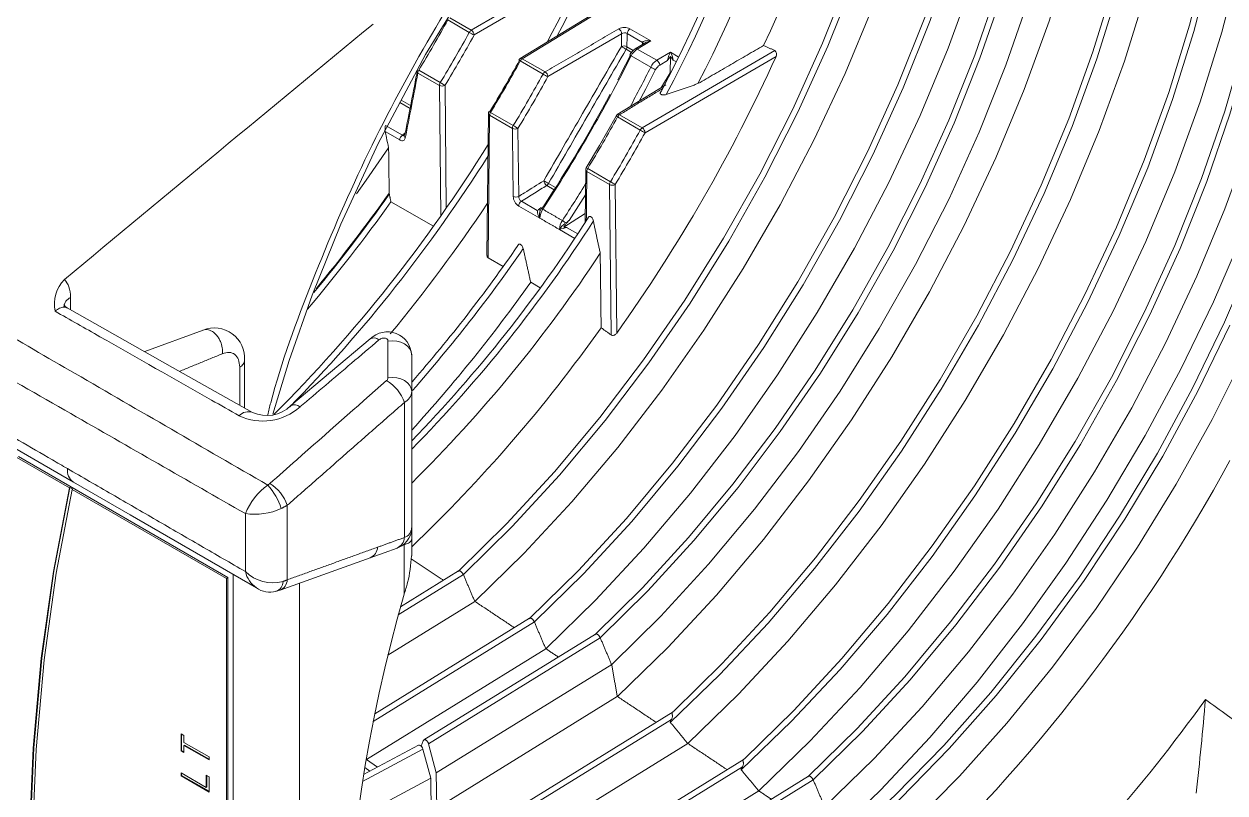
# Model space of a CAD drawing. Extents: x 8 to 113, y 1 to 87.
# Drawn here: x 25.597 to 28.636, y 61.976 to 63.923 of the extents above; entities that cross this region are included whole.
import ezdxf

# ---------------------------------------------------------------- set-up
doc = ezdxf.new("R2010")
doc.units = 0
doc.header["$MEASUREMENT"] = 0
doc.layers.add('OBJECT', color=7, linetype='CONTINUOUS')

msp = doc.modelspace()

# ---------------------------------------------------------------- linework, layer by layer
at = {"layer": 'OBJECT', "linetype": 'Continuous', "lineweight": 15}
for p, q in [((26.729, 63.9076), (27.0198, 64.0772)), ((27.0094, 64.0549), (26.7361, 63.8955)), ((27.1656, 64.0271), (26.853, 63.8359)), ((27.1722, 64.0276), (26.8581, 63.8354)), ((26.724, 63.9021), (26.6695, 63.9336)), ((26.6745, 63.9391), (26.729, 63.9076)), ((27.1095, 63.8988), (26.9228, 63.79)), ((27.1623, 63.8768), (27.1235, 63.8992)), ((27.1305, 63.9111), (27.1834, 63.8805)), ((27.1345, 63.8513), (27.1208, 63.8592)), ((27.1228, 63.8659), (27.1391, 63.8565)), ((27.1683, 63.875), (27.1441, 63.8605)), ((27.1834, 63.8805), (27.1491, 63.86)), ((27.1491, 63.86), (27.1986, 63.8315)), ((27.1621, 63.8713), (27.1623, 63.8759)), ((27.1623, 63.8768), (27.1623, 63.8759)), ((27.1652, 63.8722), (27.1653, 63.8723)), ((26.9106, 63.7966), (26.853, 63.8299)), ((26.8581, 63.8354), (26.9157, 63.8022)), ((27.1831, 63.8138), (27.1336, 63.8424)), ((27.1617, 63.6602), (27.4973, 63.856)), ((27.5002, 63.8414), (27.1688, 63.648)), ((27.1986, 63.8315), (27.2329, 63.852)), ((27.2259, 63.8313), (27.2058, 63.8193)), ((27.2259, 63.8313), (27.2259, 63.8318)), ((27.2319, 63.7996), (27.2332, 63.8407)), ((27.2329, 63.852), (27.2529, 63.8404)), ((27.2469, 63.828), (27.2401, 63.8319)), ((26.6484, 63.7677), (26.5939, 63.7992)), ((26.5961, 63.8064), (26.6506, 63.775)), ((27.2108, 63.763), (27.2319, 63.7996)), ((27.2327, 63.7991), (27.2319, 63.7996)), ((26.6519, 63.438), (26.6484, 63.7677)), ((26.6625, 63.7677), (26.6657, 63.4578)), ((27.2216, 63.7695), (27.0983, 63.6942)), ((26.574, 63.7096), (26.5482, 63.7244)), ((26.5514, 63.7306), (26.5754, 63.7168)), ((26.7726, 63.6963), (26.7687, 63.3374)), ((26.7755, 63.6921), (26.7716, 63.3315)), ((26.8331, 63.6589), (26.7755, 63.6921)), ((26.7777, 63.6994), (26.8353, 63.6661)), ((27.1566, 63.6546), (27.099, 63.6879)), ((27.1041, 63.6934), (27.1617, 63.6602)), ((26.5479, 63.6297), (26.5108, 63.6511)), ((26.5119, 63.6667), (26.5548, 63.6419)), ((26.8471, 63.6589), (26.8491, 63.4868)), ((27.0237, 63.5574), (27.0813, 63.5241)), ((27.0791, 63.5169), (27.0215, 63.5501)), ((26.9389, 63.5035), (26.9199, 63.5145)), ((26.9246, 63.5196), (26.9425, 63.5092)), ((27.0831, 63.136), (27.0791, 63.5169)), ((27.0931, 63.5169), (27.0971, 63.1408)), ((26.5257, 63.4734), (26.6331, 63.4114)), ((26.9025, 63.4316), (26.8492, 63.4624)), ((26.8559, 63.4744), (26.896, 63.4512)), ((26.9631, 63.4092), (27.0173, 63.4438)), ((26.9909, 63.3806), (26.952, 63.403)), ((26.9719, 63.4074), (26.9985, 63.3921)), ((26.7716, 63.3315), (26.8099, 63.3094)), ((26.8793, 63.2693), (26.9037, 63.2552)), ((26.0502, 63.148), (25.9025, 63.0937)), ((26.473, 63.1265), (26.2725, 62.957)), ((26.1552, 62.951), (26.1552, 63.0749)), ((26.1429, 62.958), (26.1429, 63.0541)), ((26.5782, 62.9928), (26.5782, 62.6473)), ((26.5596, 62.965), (26.5596, 62.623)), ((25.5145, 62.8837), (25.7224, 62.7634)), ((25.7118, 62.7492), (25.5792, 62.8258)), ((26.1131, 62.5216), (25.5827, 62.8278)), ((25.7132, 62.75), (25.7118, 62.7492)), ((25.7204, 62.7459), (25.7132, 62.75)), ((25.7204, 62.7459), (25.719, 62.745)), ((26.1095, 62.5196), (25.719, 62.745)), ((26.2633, 62.7047), (26.2633, 62.516)), ((26.1572, 62.5368), (26.1572, 62.6835)), ((26.5782, 62.5768), (26.5782, 62.6201)), ((26.5588, 62.4794), (26.5588, 62.6052)), ((26.2449, 62.4894), (26.4734, 62.5719)), ((26.1095, 62.5196), (26.1131, 62.5216)), ((26.1131, 60.3782), (26.1131, 62.5216)), ((26.1262, 60.3448), (26.1262, 62.5295)), ((26.709, 62.5291), (26.5443, 62.4274)), ((26.6969, 62.5385), (26.5499, 62.4477)), ((26.1095, 60.3762), (26.1095, 62.5196)), ((26.2345, 62.4874), (26.248, 62.4906)), ((26.2944, 62.5073), (26.2944, 60.3689)), ((26.7378, 62.4611), (26.5181, 62.3253)), ((26.8887, 62.4092), (26.4808, 62.1573)), ((26.8766, 62.4186), (26.4847, 62.1766)), ((27.0432, 62.3786), (26.609, 62.1105)), ((27.0553, 62.3692), (26.6207, 62.1008)), ((26.9175, 62.3412), (26.4636, 62.0608)), ((27.0843, 62.3012), (26.6404, 62.0271)), ((27.0985, 62.2203), (26.6417, 61.9381)), ((27.2396, 62.1818), (26.7845, 61.9007)), ((27.2356, 62.1627), (26.7961, 61.8913)), ((25.9946, 62.1261), (26.0019, 62.1219)), ((25.9946, 62.0832), (25.9946, 62.1261)), ((25.996, 62.084), (25.996, 62.1253)), ((26.0019, 62.1219), (26.0019, 62.1041)), ((26.0019, 62.1041), (26.0653, 62.0675)), ((26.0033, 62.0976), (26.0019, 62.0968)), ((26.0019, 62.0968), (26.0019, 62.079)), ((26.0653, 62.0602), (26.0019, 62.0968)), ((26.0653, 62.0618), (26.0033, 62.0976)), ((26.595, 62.0973), (26.4566, 62.023)), ((26.6022, 62.095), (26.6074, 62.1085)), ((26.6207, 62.1008), (26.6404, 62.0271)), ((27.2767, 62.1013), (26.8172, 61.8173)), ((25.996, 62.084), (25.9946, 62.0832)), ((26.0019, 62.079), (25.9946, 62.0832)), ((26.0019, 62.0806), (25.996, 62.084)), ((26.0653, 62.0675), (26.0653, 62.0602)), ((26.4539, 62.0055), (26.6066, 62.0875)), ((26.6263, 62.0138), (26.6066, 62.0875)), ((26.4595, 62.0405), (26.4726, 62.0315)), ((26.4632, 62.0623), (26.4636, 62.0608)), ((26.4914, 62.0416), (26.4636, 62.0608)), ((27.4193, 62.0619), (26.9612, 61.779)), ((27.4152, 62.0427), (26.9729, 61.7696)), ((25.9946, 62.0269), (26.0581, 61.9902)), ((25.9946, 62.0195), (25.9946, 62.0269)), ((25.996, 62.0204), (25.9946, 62.0195)), ((26.0653, 61.9787), (25.9946, 62.0195)), ((25.996, 62.0204), (25.996, 62.0261)), ((26.0653, 61.9804), (25.996, 62.0204)), ((26.0581, 62.0216), (26.0653, 62.0175)), ((26.0581, 61.9902), (26.0581, 62.0216)), ((26.0595, 61.9911), (26.0595, 62.0208)), ((26.0653, 62.0175), (26.0653, 61.9787)), ((26.4408, 61.9142), (26.6263, 62.0138)), ((26.6276, 61.9248), (26.6263, 62.0138)), ((26.6404, 62.0271), (26.6417, 61.9381)), ((27.5823, 62.0189), (27.1393, 61.7453)), ((27.5944, 62.0095), (27.1511, 61.7357)), ((26.0595, 61.9911), (26.0581, 61.9902)), ((27.4563, 61.9813), (26.9939, 61.6956))]:
    msp.add_line(p, q, dxfattribs=at)
at = {"layer": 'OBJECT', "linetype": 'Continuous', "lineweight": 15, "flags": 128}
for points in [[(28.7374, 65.3223), (28.7513, 65.2908), (28.7951, 65.1719), (28.8295, 65.044), (28.8541, 64.908), (28.869, 64.7647), (28.8739, 64.6147), (28.869, 64.4591), (28.8541, 64.2985), (28.8295, 64.1341), (28.7951, 63.9666), (28.7513, 63.797), (28.6982, 63.6262), (28.6362, 63.4553), (28.5656, 63.2852), (28.4869, 63.1168), (28.4003, 62.9512), (28.3066, 62.7891), (28.206, 62.6315), (28.0993, 62.4794), (27.9871, 62.3335), (27.8698, 62.1947), (27.7483, 62.0638), (27.6232, 61.9414)], [(27.9772, 65.2537), (27.9812, 65.1199), (27.9763, 64.9651), (27.9615, 64.8055), (27.937, 64.6419), (27.9029, 64.4754), (27.8593, 64.3068), (27.8066, 64.137), (27.745, 63.9671), (27.6748, 63.7979), (27.5966, 63.6305), (27.5106, 63.4657), (27.4174, 63.3046), (27.3175, 63.1479), (27.2114, 62.9965), (27.0998, 62.8514), (26.9833, 62.7133), (26.8626, 62.5831), (26.7382, 62.4613)], [(28.6756, 65.2397), (28.6852, 65.2154), (28.7251, 65.0934), (28.7553, 64.9626), (28.7755, 64.8239), (28.7857, 64.6779), (28.7857, 64.5257), (28.7755, 64.3681), (28.7553, 64.206), (28.7251, 64.0403), (28.6852, 63.8722), (28.6357, 63.7025), (28.5769, 63.5323), (28.5093, 63.3626), (28.4331, 63.1944), (28.3489, 63.0286), (28.2571, 62.8664), (28.1584, 62.7085), (28.0532, 62.556), (27.9422, 62.4098), (27.826, 62.2707), (27.7055, 62.1396), (27.5811, 62.0172)], [(28.6829, 65.2467), (28.6985, 65.2077), (28.7384, 65.0857), (28.7686, 64.955), (28.7888, 64.8162), (28.799, 64.6703), (28.799, 64.518), (28.7888, 64.3604), (28.7686, 64.1983), (28.7384, 64.0327), (28.6985, 63.8645), (28.649, 63.6949), (28.5902, 63.5247), (28.5226, 63.3549), (28.4464, 63.1867), (28.3622, 63.021), (28.2704, 62.8587), (28.1717, 62.7008), (28.0665, 62.5484), (27.9555, 62.4021), (27.8393, 62.263), (27.7187, 62.1319), (27.5944, 62.0095)], [(26.2269, 62.9357), (26.2681, 63.0712), (26.3262, 63.2363), (26.399, 63.4168), (26.4931, 63.6205), (26.6129, 63.8465), (26.7621, 64.0901), (26.87, 64.2464), (26.9705, 64.3799), (27.0616, 64.4919), (27.1227, 64.5627), (27.1771, 64.6229), (27.2299, 64.679), (27.3062, 64.7561), (27.4103, 64.8541), (27.5431, 64.9679), (27.7053, 65.0904), (27.8964, 65.2126)], [(27.8918, 65.2097), (27.8929, 65.1826), (27.8929, 65.0313), (27.8829, 64.8745), (27.8628, 64.7134), (27.8328, 64.5487), (27.7931, 64.3815), (27.7439, 64.2128), (27.6855, 64.0436), (27.6182, 63.8748), (27.5426, 63.7076), (27.4589, 63.5428), (27.3677, 63.3814), (27.2695, 63.2244), (27.165, 63.0728), (27.0546, 62.9273), (26.9392, 62.789), (26.8193, 62.6585), (26.6957, 62.5368)], [(27.9045, 65.2151), (27.9062, 65.175), (27.9062, 65.0236), (27.8961, 64.8669), (27.8761, 64.7057), (27.8461, 64.541), (27.8064, 64.3739), (27.7572, 64.2052), (27.6988, 64.0359), (27.6315, 63.8672), (27.5558, 63.6999), (27.4722, 63.5351), (27.381, 63.3737), (27.2828, 63.2167), (27.1782, 63.0651), (27.0679, 62.9197), (26.9525, 62.7813), (26.8326, 62.6509), (26.709, 62.5291)], [(28.6275, 65.2059), (28.6374, 65.1646), (28.6625, 65.0273), (28.6776, 64.8826), (28.6827, 64.7311), (28.6776, 64.5738), (28.6625, 64.4116), (28.6374, 64.2453), (28.6024, 64.076), (28.5579, 63.9046), (28.5039, 63.7321), (28.4408, 63.5595), (28.369, 63.3877), (28.2889, 63.2177), (28.201, 63.0505), (28.1057, 62.8871), (28.0035, 62.7283), (27.8952, 62.5751), (27.7812, 62.4284), (27.6623, 62.289), (27.5391, 62.1577), (27.4123, 62.0352)], [(28.6176, 65.2001), (28.625, 65.1684), (28.6496, 65.0323), (28.6644, 64.8888), (28.6694, 64.7388), (28.6644, 64.583), (28.6496, 64.4224), (28.625, 64.2579), (28.5907, 64.0903), (28.5469, 63.9206), (28.494, 63.7498), (28.4321, 63.5788), (28.3616, 63.4086), (28.2829, 63.2401), (28.1965, 63.0742), (28.1028, 62.9119), (28.0024, 62.7541), (27.8958, 62.6017), (27.7837, 62.4556), (27.6666, 62.3164), (27.5451, 62.1851), (27.4201, 62.0624)], [(28.5405, 65.1557), (28.5422, 65.1441), (28.5575, 64.997), (28.5626, 64.8432), (28.5575, 64.6834), (28.5422, 64.5187), (28.5168, 64.3499), (28.4815, 64.178), (28.4364, 64.004), (28.3819, 63.8288), (28.3181, 63.6534), (28.2456, 63.4789), (28.1646, 63.3061), (28.0756, 63.1362), (27.9792, 62.9699), (27.8759, 62.8084), (27.7662, 62.6524), (27.6509, 62.5029), (27.5304, 62.3608), (27.4056, 62.2267), (27.2771, 62.1015)], [(28.4692, 65.1145), (28.4839, 64.9732), (28.4889, 64.8233), (28.4839, 64.6677), (28.4689, 64.5072), (28.4441, 64.3427), (28.4096, 64.1752), (28.3655, 64.0056), (28.3121, 63.8349), (28.2498, 63.6641), (28.1788, 63.4941), (28.0996, 63.3258), (28.0126, 63.1604), (27.9184, 62.9986), (27.8174, 62.8415), (27.7103, 62.6899), (27.5976, 62.5446), (27.48, 62.4066), (27.3581, 62.2765), (27.2327, 62.1551)], [(28.4579, 65.108), (28.4707, 64.9795), (28.4756, 64.831), (28.4707, 64.6769), (28.456, 64.518), (28.4317, 64.3552), (28.3978, 64.1894), (28.3546, 64.0216), (28.3022, 63.8526), (28.241, 63.6834), (28.1713, 63.5149), (28.0936, 63.3482), (28.0082, 63.184), (27.9155, 63.0234), (27.8163, 62.8673), (27.7109, 62.7164), (27.6, 62.5717), (27.4842, 62.4339), (27.3641, 62.3039), (27.2404, 62.1823)], [(28.3671, 65.0556), (28.3702, 64.9347), (28.3652, 64.7766), (28.3501, 64.6136), (28.325, 64.4465), (28.2901, 64.2764), (28.2455, 64.1042), (28.1916, 63.9308), (28.1285, 63.7572), (28.0568, 63.5844), (27.9767, 63.4134), (27.8887, 63.2452), (27.7934, 63.0806), (27.6912, 62.9207), (27.5827, 62.7663), (27.4686, 62.6182), (27.3495, 62.4774), (27.226, 62.3446), (27.0989, 62.2205)], [(28.7365, 65.0501), (28.7512, 64.9064), (28.7564, 64.751), (28.7512, 64.5896), (28.7358, 64.4231), (28.7101, 64.2526), (28.6744, 64.0789), (28.6288, 63.903), (28.5737, 63.726), (28.5092, 63.5488), (28.4358, 63.3725), (28.3539, 63.198), (28.264, 63.0263), (28.1665, 62.8584), (28.062, 62.6952), (27.9512, 62.5377), (27.8345, 62.3868), (27.7128, 62.2432), (27.5866, 62.1079), (27.4568, 61.9815)], [(28.2893, 65.0107), (28.2913, 64.9669), (28.2913, 64.8144), (28.2811, 64.6565), (28.2609, 64.494), (28.2306, 64.3281), (28.1906, 64.1596), (28.141, 63.9896), (28.0821, 63.8191), (28.0143, 63.6491), (27.938, 63.4805), (27.8536, 63.3145), (27.7616, 63.1519), (27.6627, 62.9937), (27.5573, 62.841), (27.446, 62.6945), (27.3297, 62.5552), (27.2088, 62.4238), (27.0843, 62.3012)], [(28.0873, 64.9579), (28.0867, 64.9382), (28.0765, 64.7797), (28.0562, 64.6168), (28.0258, 64.4503), (27.9856, 64.2813), (27.9359, 64.1107), (27.8768, 63.9396), (27.8087, 63.769), (27.7321, 63.5999), (27.6475, 63.4333), (27.5552, 63.2702), (27.4558, 63.1115), (27.3501, 62.9583), (27.2385, 62.8113), (27.1217, 62.6716), (27.0004, 62.5398), (26.8754, 62.4168)], [(28.1006, 64.9531), (28.1, 64.9305), (28.0898, 64.7721), (28.0695, 64.6091), (28.0391, 64.4426), (27.9989, 64.2736), (27.9491, 64.103), (27.8901, 63.9319), (27.822, 63.7613), (27.7454, 63.5922), (27.6607, 63.4256), (27.5685, 63.2625), (27.4691, 63.1039), (27.3634, 62.9506), (27.2517, 62.8037), (27.135, 62.6639), (27.0137, 62.5321), (26.8887, 62.4092)], [(28.204, 64.9615), (28.2043, 64.9521), (28.2043, 64.8049), (28.1946, 64.6525), (28.1751, 64.4957), (28.146, 64.3356), (28.1074, 64.173), (28.0597, 64.0089), (28.003, 63.8443), (27.9378, 63.6801), (27.8643, 63.5174), (27.7831, 63.357), (27.6946, 63.1999), (27.5993, 63.0471), (27.4978, 62.8994), (27.3907, 62.7578), (27.2786, 62.6229), (27.1621, 62.4957), (27.042, 62.3769)], [(28.2167, 64.9687), (28.2176, 64.9445), (28.2176, 64.7972), (28.2078, 64.6448), (28.1884, 64.488), (28.1593, 64.3279), (28.1207, 64.1653), (28.073, 64.0012), (28.0163, 63.8366), (27.9511, 63.6725), (27.8776, 63.5097), (27.7964, 63.3493), (27.7079, 63.1923), (27.6126, 63.0394), (27.5111, 62.8918), (27.404, 62.7501), (27.2918, 62.6152), (27.1754, 62.488), (27.0553, 62.3692)], [(28.1737, 64.9499), (28.17, 64.8712), (28.1551, 64.7099), (28.1303, 64.5446), (28.0957, 64.3763), (28.0517, 64.2059), (27.9984, 64.0343), (27.936, 63.8625), (27.8651, 63.6916), (27.7859, 63.5224), (27.6989, 63.3559), (27.6047, 63.193), (27.5036, 63.0347), (27.3964, 62.8818), (27.2835, 62.7353), (27.1657, 62.5958), (27.0436, 62.4643), (26.9179, 62.3414)], [(28.9506, 64.5876), (28.9504, 64.5795), (28.9406, 64.4187), (28.9209, 64.2534), (28.8916, 64.0846), (28.8528, 63.9132), (28.8046, 63.7401), (28.7474, 63.5662), (28.6814, 63.3924), (28.607, 63.2198), (28.5246, 63.0491), (28.4346, 62.8813), (28.3375, 62.7174), (28.2339, 62.5581), (28.1243, 62.4044), (28.0092, 62.257), (27.8893, 62.1168), (27.7653, 61.9844), (27.6377, 61.8607)], [(27.1623, 63.8759), (27.1635, 63.8751), (27.1644, 63.8741), (27.165, 63.873), (27.165, 63.873)], [(27.0997, 63.7817), (27.107, 63.7955), (27.132, 63.8445)], [(27.1956, 63.8077), (27.1706, 63.7588), (27.1524, 63.7243)], [(27.0954, 63.6901), (27.0536, 63.6161), (27.02, 63.5593)], [(26.5591, 63.6408), (26.5591, 63.6405), (26.5591, 63.6405)], [(26.5198, 63.6096), (26.4632, 63.528), (26.4385, 63.4937)], [(27.0185, 63.5543), (27.017, 63.4217), (27.017, 63.4215)], [(27.0179, 63.4911), (27.006, 63.4721), (26.9763, 63.4258)], [(28.7078, 63.3373), (28.6353, 63.1681), (28.5544, 63.001), (28.4657, 62.8369), (28.3697, 62.6769), (28.267, 62.5219), (28.1581, 62.3729), (28.0438, 62.2307), (27.9247, 62.0962), (27.8016, 61.9703), (27.6751, 61.8536), (27.5461, 61.7469), (27.4154, 61.6508)], [(25.7065, 63.2051), (25.7016, 63.2078), (25.6975, 63.2131), (25.6976, 63.2127)], [(26.1752, 62.9398), (25.9729, 63.0539), (25.7063, 63.2045)], [(28.6486, 63.1604), (28.5677, 62.9933), (28.479, 62.8292), (28.383, 62.6692), (28.2802, 62.5142), (28.1714, 62.3652), (28.0571, 62.223), (27.938, 62.0886), (27.8149, 61.9626), (27.6884, 61.8459), (27.5594, 61.7392), (27.4287, 61.6431)], [(26.5782, 63.0853), (26.5769, 63.0932), (26.5733, 63.1007), (26.5675, 63.1074), (26.5598, 63.1131), (26.5505, 63.1174), (26.5402, 63.1202), (26.5292, 63.1212), (26.5182, 63.1205)], [(28.6876, 63.0893), (28.6041, 62.922), (28.5131, 62.7581), (28.4151, 62.5983), (28.3105, 62.4437), (28.2002, 62.2951), (28.0845, 62.1533), (27.9643, 62.0191), (27.8402, 61.8934), (27.713, 61.7768), (27.5832, 61.6701), (27.4518, 61.5737)], [(26.5782, 62.9928), (26.5769, 63.0006), (26.5733, 63.0081), (26.5675, 63.0148), (26.5598, 63.0204), (26.5505, 63.0247), (26.5402, 63.0274), (26.5292, 63.0285), (26.5182, 63.0278)], [(25.7224, 62.7634), (25.866, 62.6802), (26.1851, 62.4953)], [(25.7118, 62.7492), (25.6713, 62.5371), (25.6408, 62.3172), (25.6205, 62.09), (25.6103, 61.8561), (25.6103, 61.6161), (25.6205, 61.3704), (25.6408, 61.1197), (25.6713, 60.8647), (25.7118, 60.6058)], [(25.7132, 62.75), (25.6727, 62.5379), (25.6423, 62.318), (25.6219, 62.0909), (25.6117, 61.8569), (25.6117, 61.6169), (25.6219, 61.3712), (25.6423, 61.1205), (25.6727, 60.8655), (25.7132, 60.6066)], [(25.719, 60.6016), (25.6785, 60.8605), (25.648, 61.1156), (25.6276, 61.3663), (25.6174, 61.612), (25.6174, 61.8521), (25.6276, 62.086), (25.648, 62.3131), (25.6785, 62.533), (25.719, 62.745)], [(26.4734, 62.5719), (26.5084, 62.5845), (26.5412, 62.5963)], [(26.6066, 62.0875), (26.6056, 62.0903), (26.604, 62.0929), (26.6021, 62.0951), (26.5999, 62.0967), (26.5978, 62.0976), (26.5959, 62.0976), (26.595, 62.0973)]]:
    msp.add_lwpolyline(points, dxfattribs=at)
at = {"layer": 'OBJECT', "linetype": 'Continuous', "lineweight": 15}
for centre, radius, start, end in [((24.4113, 65.3077), 3.3791, 334.7988, 357.1851), ((24.4259, 65.2505), 3.2344, 332.8044, 356.46), ((24.3865, 65.2541), 3.1972, 331.9876, 355.2622), ((24.4092, 65.2428), 3.1872, 331.9671, 355.6446), ((23.5607, 65.6717), 3.8093, 331.9008, 344.9993), ((23.5894, 65.658), 3.7928, 332.269, 345.4713), ((198.1966, -144.2365), 269.846, 129.520029, 129.73541), ((23.4835, 65.6866), 3.6364, 328.8663, 331.1789), ((23.614, 65.6114), 3.5487, 328.8362, 331.2059), ((23.6139, 65.6114), 3.5627, 328.8353, 331.207), ((26.737, 63.8952), 0.0147, 122.777, 152.2554), ((26.8626, 64.1426), 0.2776, 240.0451, 242.9008), ((26.7204, 63.8944), 0.0158, 3.9879, 56.7581), ((27.1166, 63.8846), 0.0299, 62.3161, 118.4221), ((27.0937, 63.8977), 0.0158, 3.9282, 56.6855), ((27.1169, 63.8866), 0.0143, 62.2475, 121.3008), ((27.139, 63.8981), 0.0155, 123.3212, 176.1011), ((27.1156, 63.8516), 0.0161, 63.0294, 114.9155), ((23.228, 57.1504), 7.7564, 59.87527, 59.97749), ((27.1082, 63.8667), 0.0147, 329.0089, 356.6198), ((27.1653, 63.8276), 0.0392, 122.7146, 153.8091), ((27.1727, 63.8237), 0.0434, 122.9502, 154.416), ((27.1462, 63.8563), 0.00476, 52.4895, 116.3007), ((27.1596, 63.8717), 0.00574, 14.0708, 61.848), ((27.1922, 63.8333), 0.0481, 100.5167, 119.7588), ((23.5652, 65.6393), 3.7503, 328.8683, 331.1813), ((23.5824, 65.6294), 3.733, 328.8681, 331.1809), ((26.8582, 63.8273), 0.01, 121.4626, 151.1815), ((26.8654, 63.8535), 0.0267, 233.301, 242.3981), ((26.8552, 63.8315), 0.00485, 53.2697, 116.9207), ((26.866, 63.8231), 0.0147, 122.7744, 152.2892), ((23.63, 65.602), 3.9206, 326.7831, 333.3324), ((23.7269, 65.5463), 4.1406, 324.4835, 335.6853), ((27.1368, 63.8505), 0.00874, 220.2069, 248.4159), ((27.2222, 63.7951), 0.0434, 122.9502, 154.416), ((27.1902, 63.8183), 0.0156, 3.6375, 57.5231), ((27.2788, 63.8249), 0.0533, 149.4725, 172.5619), ((27.2322, 63.82), 0.0133, 116.0747, 117.8167), ((27.1849, 63.8235), 0.0558, 8.7065, 30.7158), ((27.4907, 63.8471), 0.0111, 328.8378, 53.2656), ((26.5973, 63.8044), 0.00625, 173.4109, 236.4595), ((26.6085, 63.7986), 0.0146, 147.7089, 177.9406), ((23.7211, 65.5494), 3.6394, 328.8369, 331.2092), ((26.9236, 63.7898), 0.0147, 122.7744, 152.2892), ((27.0442, 64.0281), 0.2673, 240.0028, 242.9695), ((26.907, 63.7889), 0.0158, 3.9681, 56.7416), ((23.6905, 65.5677), 3.9082, 331.6739, 333.3355), ((27.2314, 63.8975), 0.0967, 239.9946, 248.2679), ((27.2212, 63.7955), 0.0284, 122.9502, 154.4162), ((26.663, 63.7672), 0.0146, 147.7089, 177.9406), ((26.6554, 63.7816), 0.0156, 243.3668, 297.0488), ((26.5065, 63.5257), 0.2879, 57.2023, 59.9559), ((23.7184, 65.551), 3.6564, 328.8368, 331.2092), ((23.6117, 65.6126), 3.9394, 326.9219, 331.7129), ((26.7826, 63.6962), 0.01, 148.8675, 179.3854), ((26.7776, 63.6967), 0.00501, 184.2614, 245.6449), ((26.763, 63.6761), 0.0275, 57.6834, 66.4955), ((26.7901, 63.6916), 0.0146, 147.6792, 177.9377), ((23.9095, 65.4407), 3.6394, 328.8369, 331.2092), ((27.1042, 63.6853), 0.01, 121.4836, 151.2093), ((27.1094, 63.7085), 0.0231, 232.673, 243.1742), ((27.1012, 63.6895), 0.00484, 53.2405, 117.0051), ((27.112, 63.681), 0.0147, 122.7744, 152.2892), ((26.6008, 63.6515), 0.0902, 170.3186, 178.6964), ((26.8476, 63.6583), 0.0146, 147.6792, 177.9377), ((26.84, 63.6728), 0.0156, 243.3939, 297.0645), ((26.6968, 63.4262), 0.277, 57.1395, 60.0017), ((24.0409, 65.3649), 3.5542, 328.807, 331.2362), ((24.04, 65.3655), 3.5691, 328.8063, 331.2368), ((27.1696, 63.6478), 0.0147, 122.7744, 152.2892), ((27.2921, 63.8899), 0.2715, 240.0501, 242.9705), ((27.153, 63.6469), 0.0158, 3.9854, 56.7616), ((23.5168, 65.6417), 3.8325, 315.0564, 328.1355), ((26.5633, 63.629), 0.0154, 123.231, 177.3466), ((26.5654, 63.6398), 0.0063, 171.5434, 236.0613), ((26.5642, 63.6396), 0.00522, 128.9307, 166.5483), ((23.5237, 65.6379), 3.8399, 315.6568, 327.7571), ((27.0286, 63.5542), 0.01, 148.8368, 179.3624), ((27.0234, 63.5546), 0.0049, 183.4634, 246.392), ((27.0087, 63.5337), 0.028, 57.6841, 66.3376), ((27.0361, 63.5496), 0.0146, 147.6792, 177.9377), ((32.5234, 73.2497), 11.226, 240.01303, 240.08365), ((26.9288, 63.5282), 0.0163, 186.1276, 237.072), ((23.6907, 65.5664), 3.9074, 326.7801, 328.468), ((27.0936, 63.5163), 0.0146, 147.6792, 177.9377), ((26.9407, 63.281), 0.2809, 57.1317, 59.9543), ((23.2547, 65.7975), 3.9982, 320.2977, 324.793), ((23.2542, 65.7982), 3.9971, 320.4477, 324.8185), ((26.9117, 63.5267), 0.0148, 304.0791, 330.9257), ((27.086, 63.5308), 0.0156, 243.3694, 297.0462), ((23.258, 65.7928), 4.0072, 319.709, 324.6336), ((23.3906, 65.7249), 4.063, 320.4642, 326.2818), ((26.842, 63.5006), 0.0156, 243.4394, 297.0969), ((26.8654, 63.4881), 0.0304, 182.6483, 237.7542), ((26.8635, 63.4867), 0.0145, 179.6991, 237.8721), ((26.8646, 63.4617), 0.0155, 124.4659, 177.2661), ((24.026, 65.3465), 3.5575, 315.8398, 327.4473), ((26.923, 63.4483), 0.0265, 174.4985, 219.1906), ((26.9011, 63.4577), 0.00555, 241.1668, 338.3505), ((26.9272, 63.4402), 0.0261, 148.5064, 199.2387), ((26.9508, 63.4282), 0.0484, 147.4415, 175.9396), ((24.0446, 65.3349), 3.551, 315.5192, 327.454), ((26.9935, 63.4019), 0.0414, 144.9958, 178.3854), ((26.9898, 63.3804), 0.0441, 121.2911, 149.0842), ((26.9851, 63.3111), 0.0977, 98.1573, 109.8008), ((26.9032, 63.3291), 0.1118, 53.9172, 59.7526), ((24.034, 65.3325), 3.6176, 314.6905, 326.6345), ((23.6548, 65.5637), 3.8777, 318.9603, 325.4101), ((23.6729, 65.5525), 3.8718, 318.66, 325.4132), ((26.7747, 63.3365), 0.00594, 172.2539, 238.949), ((25.7635, 63.2137), 0.0897, 135.7237, 191.3551), ((23.6596, 65.5519), 3.9468, 317.6884, 324.6654), ((25.7277, 63.2042), 0.0298, 115.3239, 175.2516), ((26.079, 63.0772), 0.0765, 355.823, 111.9101), ((26.4819, 63.1079), 0.0206, 49.3421, 115.6091), ((26.5167, 63.0824), 0.0614, 2.6943, 134.7763), ((23.937, 65.3676), 3.8258, 313.658, 324.6533), ((26.5083, 63.0282), 0.00993, 306.991, 357.3123), ((26.4627, 62.9318), 0.1024, 18.8634, 59.7386), ((26.5449, 62.9949), 0.0333, 296.06, 356.4758), ((26.2013, 63.0606), 0.1425, 245.2896, 311.3886), ((26.2112, 63.018), 0.0861, 245.3494, 314.9688), ((26.2816, 62.9381), 0.0209, 48.386, 116.4471), ((26.1647, 62.9112), 0.0304, 69.7403, 138.8902), ((25.7433, 62.7934), 0.0366, 173.3399, 235.1846), ((24.888, 64.8613), 4.28, 313.1888, 331.4856), ((26.3127, 62.6203), 0.1678, 126.0703, 157.869), ((26.0916, 62.6456), 0.1647, 18.0447, 42.0716), ((26.1662, 62.6715), 0.1026, 18.8964, 59.107), ((26.1806, 62.8441), 0.1622, 261.733, 294.6407), ((26.5233, 62.6481), 0.0549, 283.3239, 359.1954), ((26.55, 62.6495), 0.0282, 289.7344, 355.5496), ((26.5287, 62.6246), 0.0309, 293.7806, 356.9552), ((26.461, 62.6001), 0.0308, 293.7665, 357.0295), ((26.227, 62.6078), 0.0996, 225.4945, 284.8947), ((26.2206, 62.5502), 0.0647, 191.9052, 237.2013), ((26.2181, 62.5413), 0.0564, 234.4939, 287.0275), ((26.2251, 62.5123), 0.0275, 290.5465, 358.5734), ((26.2325, 62.5176), 0.0308, 293.6185, 357.0079), ((25.2517, 64.5971), 4.0996, 312.857, 324.4429), ((21.6386, 62.7846), 6.9718, 353.34101, 355.29768), ((27.2427, 62.1557), 0.00998, 135.1754, 182.9936), ((27.4222, 62.0357), 0.00994, 134.8644, 183.0376)]:
    msp.add_arc(centre, radius, start, end, dxfattribs=at)
for centre, major_axis, ratio, start_param, end_param in [((27.1835, 63.8724), (0.0211, -0.0046), 0.365434, 1.656225, 3.174661), ((28.6051, 62.7297), (1.5635, 2.6147), 0.587369, 1.999022, 2.720718)]:
    msp.add_ellipse(centre, major_axis=major_axis, ratio=ratio, start_param=start_param, end_param=end_param, dxfattribs=at)
for points, knots in [([(28.7614, 65.486), (28.7823, 65.4866), (28.8752, 65.489), (29.025, 65.4526), (29.206, 65.3765), (29.3639, 65.259), (29.4971, 65.1059), (29.6032, 64.9187), (29.6802, 64.7011), (29.727, 64.4566), (29.7427, 64.1894), (29.727, 63.9041), (29.6802, 63.6055), (29.6032, 63.2989), (29.4971, 62.9894), (29.3639, 62.6823), (29.2059, 62.3829), (29.0256, 62.0963), (28.8263, 61.8275), (28.6127, 61.5824), (28.3888, 61.3655), (28.1585, 61.1766), (28.0022, 61.0783), (27.9241, 61.0291)], [0, 0, 0, 0, 0.014347, 0.063776, 0.113205, 0.162634, 0.212063, 0.261492, 0.310921, 0.36035, 0.409779, 0.459208, 0.508637, 0.558066, 0.607495, 0.656924, 0.706353, 0.755782, 0.805211, 0.85464, 0.903093, 0.951547, 1, 1, 1, 1]), ([(26.2138, 62.9341), (26.2163, 62.9441), (26.244, 63.056), (26.3245, 63.2735), (26.4553, 63.5802), (26.614, 63.8797), (26.7941, 64.1663), (26.9935, 64.4351), (27.2085, 64.6819), (27.4355, 64.9014), (27.6706, 65.0932), (27.8301, 65.1922), (27.9099, 65.2417)], [0, 0, 0, 0, 0.010831, 0.120739, 0.230646, 0.340554, 0.450462, 0.560369, 0.670277, 0.780185, 0.890092, 1, 1, 1, 1]), ([(27.1088, 63.8661), (27.1089, 63.8717), (27.1091, 63.8826), (27.1094, 63.8934), (27.1095, 63.8988)], [0, 0, 0, 0, 0.511516, 1, 1, 1, 1]), ([(27.1235, 63.8992), (27.1234, 63.8931), (27.1232, 63.882), (27.1229, 63.8709), (27.1228, 63.8659)], [0, 0, 0, 0, 0.546767, 1, 1, 1, 1]), ([(26.9126, 63.5265), (26.9452, 63.5831), (27.0106, 63.6964), (27.0761, 63.8096), (27.1088, 63.8661)], [0, 0, 0, 0, 0.500121, 1, 1, 1, 1]), ([(27.1208, 63.8592), (27.088, 63.8026), (27.0225, 63.6895), (26.9572, 63.5762), (26.9246, 63.5196)], [0, 0, 0, 0, 0.499879, 1, 1, 1, 1]), ([(27.2259, 63.8313), (27.2259, 63.8314), (27.2261, 63.8316), (27.2262, 63.8318), (27.2263, 63.832)], [0, 0, 0, 0, 0.169618, 1, 1, 1, 1]), ([(27.2263, 63.832), (27.2281, 63.8344), (27.2303, 63.8374), (27.2327, 63.8402), (27.2332, 63.8407)], [0, 0, 0, 0, 0.813127, 1, 1, 1, 1]), ([(27.2401, 63.8319), (27.24, 63.832), (27.2381, 63.8352), (27.2356, 63.838), (27.2332, 63.8407)], [0, 0, 0, 0, 0.010972, 1, 1, 1, 1]), ([(26.561, 63.6436), (26.5663, 63.6703), (26.5771, 63.7249), (26.5876, 63.7799), (26.5929, 63.808)], [0, 0, 0, 0, 0.488568, 1, 1, 1, 1]), ([(26.5939, 63.7992), (26.5885, 63.771), (26.5781, 63.716), (26.5672, 63.6613), (26.5619, 63.6346)], [0, 0, 0, 0, 0.511447, 1, 1, 1, 1]), ([(27.2092, 63.7525), (27.2085, 63.7516), (27.2073, 63.75), (27.2072, 63.7478), (27.2081, 63.746), (27.2099, 63.7447), (27.2122, 63.7439), (27.2152, 63.7436), (27.2188, 63.7438), (27.2212, 63.7445), (27.2225, 63.7448)], [0, 0, 0, 0, 0.183711, 0.310732, 0.415159, 0.520143, 0.61362, 0.709271, 0.847433, 1, 1, 1, 1]), ([(26.5108, 63.6511), (26.5119, 63.6461), (26.5149, 63.6323), (26.5179, 63.6185), (26.5198, 63.6096)], [0, 0, 0, 0, 0.358435, 1, 1, 1, 1]), ([(26.5479, 63.6297), (26.548, 63.6296), (26.5497, 63.6286), (26.5531, 63.6275), (26.5572, 63.6279), (26.5605, 63.6302), (26.5614, 63.6332), (26.5619, 63.6346)], [0, 0, 0, 0, 0.01997, 0.268332, 0.513401, 0.75668, 1, 1, 1, 1]), ([(26.5596, 63.6412), (26.5594, 63.641), (26.5587, 63.6404), (26.557, 63.6405), (26.5556, 63.6414), (26.5548, 63.6419)], [0, 0, 0, 0, 0.214845, 0.58779, 1, 1, 1, 1]), ([(26.8491, 63.4868), (26.8538, 63.4897), (26.875, 63.503), (26.8962, 63.5162), (26.9126, 63.5265)], [0, 0, 0, 0, 0.224711, 1, 1, 1, 1]), ([(26.9199, 63.5145), (26.9097, 63.5081), (26.8883, 63.4948), (26.867, 63.4814), (26.8559, 63.4744)], [0, 0, 0, 0, 0.47979, 1, 1, 1, 1]), ([(26.91, 63.4543), (26.9091, 63.4547), (26.9074, 63.4557), (26.9061, 63.4562), (26.9061, 63.456), (26.9063, 63.4557), (26.9063, 63.4557)], [0, 0, 0, 0, 0.324178, 0.648411, 0.972693, 1, 1, 1, 1]), ([(27.0379, 63.4246), (27.0375, 63.4261), (27.0368, 63.4287), (27.0349, 63.4321), (27.0329, 63.4344), (27.0309, 63.4358), (27.029, 63.4363), (27.0272, 63.436), (27.0256, 63.4347), (27.025, 63.4331), (27.0246, 63.4322)], [0, 0, 0, 0, 0.184957, 0.312089, 0.417413, 0.523247, 0.618274, 0.715904, 0.855665, 1, 1, 1, 1]), ([(26.9631, 63.4092), (26.9657, 63.4087), (26.9685, 63.4082), (26.9712, 63.4078), (26.9713, 63.4078)], [0, 0, 0, 0, 0.983726, 1, 1, 1, 1]), ([(26.9694, 63.4178), (26.9717, 63.4204), (26.9739, 63.4231), (26.9762, 63.4258), (26.9763, 63.4258)], [0, 0, 0, 0, 0.975183, 1, 1, 1, 1]), ([(26.8604, 63.3547), (26.8599, 63.3562), (26.8592, 63.3588), (26.8571, 63.3623), (26.8549, 63.3646), (26.8527, 63.3658), (26.8508, 63.3661), (26.8491, 63.3656), (26.8478, 63.3643), (26.8473, 63.363), (26.8471, 63.3623)], [0, 0, 0, 0, 0.18956, 0.317294, 0.445852, 0.555346, 0.656164, 0.763204, 0.887323, 1, 1, 1, 1]), ([(25.262, 63.3071), (25.2759, 63.2991), (25.4307, 63.2095), (25.748, 63.0259), (26.0513, 62.8501), (26.2139, 62.7559)], [0, 0, 0, 0, 0.043725, 0.487632, 1, 1, 1, 1]), ([(25.6993, 63.2763), (25.7038, 63.2709), (25.7129, 63.2597), (25.7143, 63.2408), (25.715, 63.2311)], [0, 0, 0, 0, 0.488244, 1, 1, 1, 1]), ([(26.1572, 62.6835), (26.01, 62.7679), (25.6972, 62.9473), (25.3843, 63.1266), (25.2187, 63.2216)], [0, 0, 0, 0, 0.470469, 1, 1, 1, 1]), ([(25.7059, 63.2039), (25.7042, 63.2048), (25.6998, 63.2073), (25.6901, 63.2055), (25.6814, 63.2008), (25.6766, 63.1969), (25.6756, 63.1961)], [0, 0, 0, 0, 0.223448, 0.566973, 0.910304, 1, 1, 1, 1]), ([(26.1418, 62.9312), (26.1183, 62.9445), (26.0007, 63.0113), (25.8454, 63.0996), (25.7135, 63.1746), (25.6756, 63.1961)], [0, 0, 0, 0, 0.151261, 0.756306, 1, 1, 1, 1]), ([(26.0988, 63.0882), (26.0991, 63.092), (26.0997, 63.1008), (26.0968, 63.1134), (26.0921, 63.1244), (26.0868, 63.1328), (26.0801, 63.1403), (26.0723, 63.146), (26.0642, 63.1492), (26.0566, 63.15), (26.0521, 63.1485), (26.05, 63.1479)], [0, 0, 0, 0, 0.124868, 0.282664, 0.374936, 0.47498, 0.58096, 0.690186, 0.799412, 0.90539, 1, 1, 1, 1]), ([(26.5182, 63.1205), (26.5181, 63.1215), (26.5178, 63.1236), (26.5156, 63.126), (26.5123, 63.1276), (26.5082, 63.1282), (26.5037, 63.1277), (26.4991, 63.1262), (26.4967, 63.1244), (26.4954, 63.1235)], [0, 0, 0, 0, 0.140406, 0.280745, 0.419016, 0.557149, 0.697846, 0.842816, 1, 1, 1, 1]), ([(27.0971, 63.1408), (27.0963, 63.1398), (27.0946, 63.1378), (27.0914, 63.1357), (27.0881, 63.1347), (27.0852, 63.1348), (27.0837, 63.1357), (27.0831, 63.136)], [0, 0, 0, 0, 0.232971, 0.466144, 0.657973, 0.850832, 1, 1, 1, 1]), ([(26.4954, 63.1235), (26.4722, 63.1038), (26.4056, 63.0472), (26.339, 62.9906), (26.2955, 62.9537)], [0, 0, 0, 0, 0.3478311, 1, 1, 1, 1]), ([(26.5182, 63.0278), (26.5182, 63.0511), (26.5182, 63.0821), (26.5182, 63.1129), (26.5182, 63.1205)], [0, 0, 0, 0, 0.7527117, 1, 1, 1, 1]), ([(26.1429, 63.0541), (26.1423, 63.061), (26.1412, 63.0749), (26.131, 63.0876), (26.1168, 63.0936), (26.1048, 63.09), (26.0988, 63.0882)], [0, 0, 0, 0, 0.25146, 0.502865, 0.750999, 1, 1, 1, 1]), ([(26.1429, 63.0541), (26.1465, 63.0567), (26.1535, 63.0619), (26.1546, 63.0684), (26.1551, 63.0716)], [0, 0, 0, 0, 0.507247, 1, 1, 1, 1]), ([(26.2189, 62.7595), (26.2416, 62.7796), (26.3401, 62.8665), (26.4385, 62.9535), (26.5143, 63.0203)], [0, 0, 0, 0, 0.2309466, 1, 1, 1, 1]), ([(25.499, 62.918), (25.5556, 62.8853), (25.6249, 62.8452), (25.6942, 62.805), (25.7069, 62.7977)], [0, 0, 0, 0, 0.81636, 1, 1, 1, 1]), ([(26.5782, 62.6426), (26.5782, 62.6389), (26.5782, 62.6316), (26.5782, 62.6239), (26.5782, 62.6202), (26.5782, 62.6201)], [0, 0, 0, 0, 0.494399, 0.988884, 1, 1, 1, 1]), ([(26.5782, 62.6201), (26.5777, 62.6179), (26.5768, 62.6129), (26.5695, 62.6079), (26.5618, 62.606), (26.5588, 62.6052)], [0, 0, 0, 0, 0.316033, 0.733743, 1, 1, 1, 1]), ([(26.5588, 62.4794), (26.5621, 62.4892), (26.5726, 62.5201), (26.5756, 62.5538), (26.5776, 62.5769)], [0, 0, 0, 0, 0.316016, 1, 1, 1, 1]), ([(26.709, 62.5291), (26.7088, 62.5295), (26.7084, 62.5305), (26.7075, 62.5319), (26.7066, 62.5333), (26.7055, 62.5345), (26.7044, 62.5357), (26.7032, 62.5367), (26.702, 62.5376), (26.7008, 62.5382), (26.6997, 62.5387), (26.6987, 62.5389), (26.6978, 62.5388), (26.6972, 62.5387), (26.6969, 62.5385), (26.6969, 62.5385)], [0, 0, 0, 0, 0.082639, 0.165314, 0.247621, 0.329598, 0.411245, 0.492706, 0.573948, 0.655175, 0.736425, 0.817636, 0.898902, 0.980121, 1, 1, 1, 1]), ([(26.8887, 62.4092), (26.8885, 62.4096), (26.8881, 62.4106), (26.8872, 62.412), (26.8863, 62.4133), (26.8852, 62.4146), (26.8841, 62.4158), (26.8829, 62.4168), (26.8817, 62.4177), (26.8805, 62.4183), (26.8794, 62.4187), (26.8784, 62.419), (26.8775, 62.4189), (26.8769, 62.4188), (26.8766, 62.4186), (26.8766, 62.4185)], [0, 0, 0, 0, 0.082662, 0.165279, 0.247606, 0.329584, 0.411285, 0.492694, 0.573998, 0.655229, 0.736483, 0.817697, 0.898965, 0.980203, 1, 1, 1, 1]), ([(27.0553, 62.3692), (27.0551, 62.3697), (27.0547, 62.3706), (27.0538, 62.372), (27.0529, 62.3734), (27.0518, 62.3747), (27.0507, 62.3758), (27.0495, 62.3769), (27.0483, 62.3777), (27.0471, 62.3784), (27.046, 62.3788), (27.045, 62.379), (27.0441, 62.379), (27.0435, 62.3788), (27.0432, 62.3786), (27.0432, 62.3786)], [0, 0, 0, 0, 0.082651, 0.165303, 0.247675, 0.329636, 0.41128, 0.492672, 0.573912, 0.655132, 0.736375, 0.817572, 0.898771, 0.979956, 1, 1, 1, 1]), ([(28.8308, 62.0372), (28.8291, 62.0384), (28.7666, 62.0835), (28.6853, 62.1421), (28.6057, 62.1996), (28.5869, 62.2131)], [0, 0, 0, 0, 0.020307, 0.769297, 1, 1, 1, 1]), ([(27.2356, 62.1627), (27.2361, 62.1636), (27.237, 62.1651), (27.2378, 62.1676), (27.2381, 62.17), (27.2381, 62.1722), (27.2378, 62.1742), (27.2374, 62.176), (27.237, 62.1774), (27.2368, 62.1786), (27.237, 62.1798), (27.2379, 62.1807), (27.2392, 62.1815), (27.2396, 62.1818)], [0, 0, 0, 0, 0.102806, 0.190922, 0.272673, 0.35375, 0.434858, 0.515959, 0.597064, 0.678162, 0.759257, 0.923099, 1, 1, 1, 1]), ([(26.6074, 62.1085), (26.6076, 62.1088), (26.6079, 62.1095), (26.6086, 62.1102), (26.6094, 62.1107), (26.6103, 62.111), (26.6114, 62.111), (26.6125, 62.1108), (26.6137, 62.1103), (26.6149, 62.1096), (26.616, 62.1086), (26.6171, 62.1075), (26.6181, 62.1063), (26.6191, 62.1049), (26.62, 62.103), (26.6205, 62.1017), (26.6207, 62.1008)], [0, 0, 0, 0, 0.068074, 0.136135, 0.204205, 0.272247, 0.340323, 0.408377, 0.476422, 0.544485, 0.612569, 0.680645, 0.748681, 0.816736, 0.884824, 1, 1, 1, 1]), ([(27.4152, 62.0427), (27.4157, 62.0436), (27.4166, 62.0452), (27.4174, 62.0477), (27.4178, 62.0501), (27.4177, 62.0523), (27.4174, 62.0543), (27.417, 62.0561), (27.4166, 62.0575), (27.4164, 62.0587), (27.4166, 62.0599), (27.4176, 62.0608), (27.4189, 62.0616), (27.4193, 62.0619)], [0, 0, 0, 0, 0.103312, 0.191651, 0.273524, 0.354724, 0.435913, 0.517114, 0.598301, 0.679518, 0.7607, 0.924748, 1, 1, 1, 1]), ([(27.5944, 62.0095), (27.5942, 62.01), (27.5938, 62.0109), (27.5929, 62.0123), (27.592, 62.0137), (27.5909, 62.015), (27.5898, 62.0161), (27.5886, 62.0172), (27.5874, 62.018), (27.5862, 62.0186), (27.5851, 62.0191), (27.5841, 62.0193), (27.5832, 62.0193), (27.5826, 62.0191), (27.5823, 62.0189), (27.5823, 62.0189)], [0, 0, 0, 0, 0.082637, 0.165278, 0.247645, 0.329604, 0.411252, 0.492714, 0.573962, 0.655191, 0.736442, 0.817708, 0.898924, 0.980143, 1, 1, 1, 1])]:
    msp.add_open_spline(points, degree=3, knots=knots, dxfattribs=at)
for points in [[(26.9157, 63.8022), (27.1024, 63.9109)], [(27.3027, 63.7723), (27.4688, 63.8689)], [(27.4973, 63.856), (27.4688, 63.8689)], [(27.2225, 63.7448), (27.3027, 63.7723)], [(27.2127, 63.7599), (27.1041, 63.6934)], [(26.5548, 63.6419), (26.5618, 63.6477)], [(26.835, 63.4867), (26.8331, 63.6589)], [(26.5198, 63.6096), (26.5212, 63.4952)], [(27.0215, 63.5501), (27.0201, 63.4258)], [(26.5212, 63.4952), (26.5215, 63.4924)], [(26.5215, 63.4924), (26.5257, 63.4734)], [(26.9126, 63.4626), (26.9063, 63.4557)], [(26.8985, 63.4529), (26.9059, 63.4587)], [(26.952, 63.4031), (26.9025, 63.4316)], [(26.91, 63.4543), (26.9595, 63.4257)], [(26.9631, 63.4092), (26.9676, 63.4156)], [(26.969, 63.4195), (26.9763, 63.4258)], [(27.0553, 63.3429), (27.0379, 63.4246)], [(26.8793, 63.2693), (26.8604, 63.3547)], [(27.0576, 63.1542), (27.0553, 63.3429)], [(25.715, 63.2311), (25.7147, 63.1997)], [(27.0576, 63.1542), (27.0831, 63.136)], [(26.0988, 63.0882), (25.9908, 63.0438)], [(26.5782, 63.0853), (26.5782, 62.9928)], [(26.5596, 62.965), (26.2633, 62.7047)], [(25.7069, 62.7977), (26.1572, 62.5368)], [(26.2139, 62.7559), (26.2189, 62.7595)], [(26.2633, 62.7047), (26.2482, 62.6966)], [(26.4918, 62.5985), (26.5596, 62.623)], [(26.2633, 62.516), (26.4918, 62.5985)], [(26.6583, 62.5147), (26.5765, 62.5692)], [(26.7378, 62.4611), (26.709, 62.5291)], [(26.2526, 62.5116), (26.2633, 62.516)], [(26.7382, 62.4613), (26.7378, 62.4611)], [(26.838, 62.3947), (26.7382, 62.4613)], [(26.9175, 62.3412), (26.8887, 62.4092)], [(27.0843, 62.3012), (27.0553, 62.3692)], [(26.9179, 62.3414), (26.9175, 62.3412)], [(26.9491, 62.3205), (26.9179, 62.3414)], [(27.0985, 62.2203), (27.0843, 62.3012)], [(27.0989, 62.2205), (27.0985, 62.2203)], [(27.1966, 62.1553), (27.0989, 62.2205)], [(27.2767, 62.1013), (27.2327, 62.1551)], [(27.2771, 62.1015), (27.2767, 62.1013)], [(27.3763, 62.0353), (27.2771, 62.1015)], [(27.4563, 61.9813), (27.4123, 62.0352)], [(27.6232, 61.9414), (27.5944, 62.0095)], [(27.4568, 61.9815), (27.4563, 61.9813)], [(27.488, 61.9607), (27.4568, 61.9815)]]:
    msp.add_open_spline(points, degree=1, dxfattribs=at)

doc.saveas('drawing.dxf')
